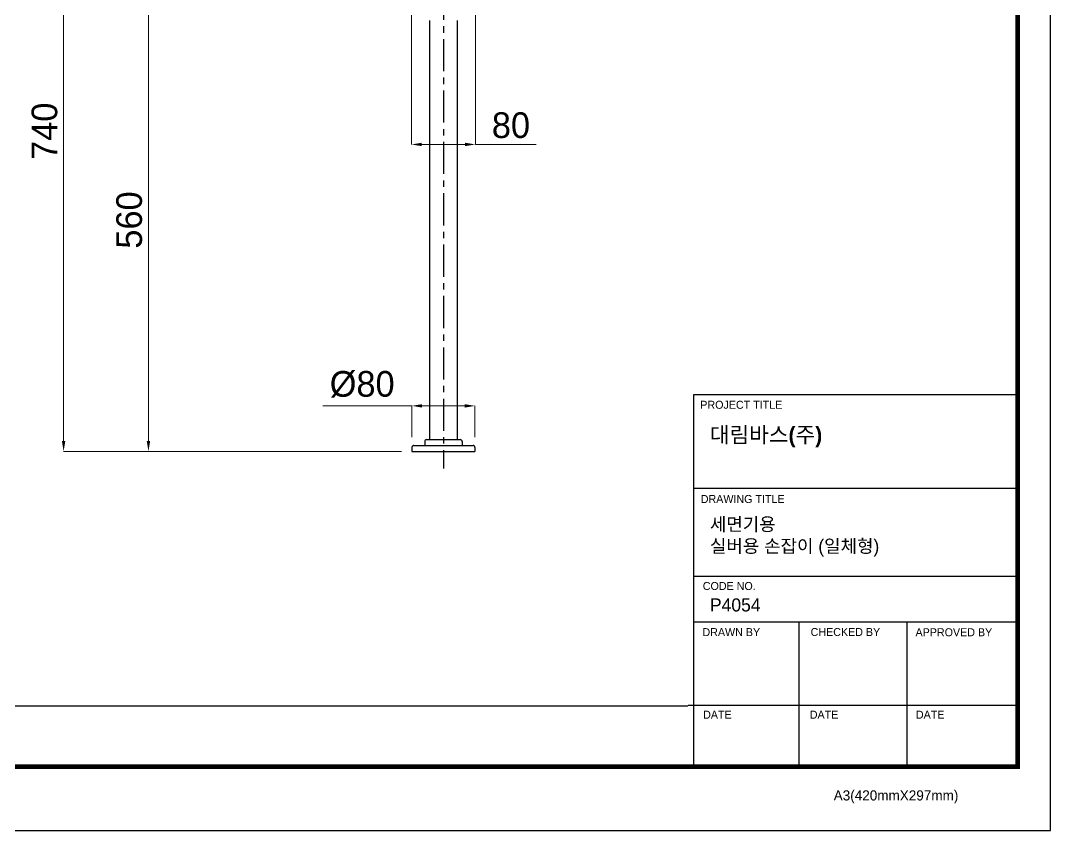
# Model space of a CAD drawing. Extents: x 0 to 790, y 0 to 579.
# Drawn here: x 388.9 to 789.9, y 0 to 315.3 of the extents above; entities that cross this region are included whole.
import ezdxf

# ---------------------------------------------------------------- set-up
doc = ezdxf.new("R2010")
doc.units = 0
doc.header["$LTSCALE"] = 10
doc.header["$MEASUREMENT"] = 0
doc.header["$PDMODE"] = 3
doc.header["$PDSIZE"] = -10
doc.linetypes.add('CENTER', pattern=[2, 1.25, -0.25, 0.25, -0.25])
doc.layers.get('0').update_dxf_attribs({"linetype": 'CONTINUOUS'})
doc.layers.get('DEFPOINTS').update_dxf_attribs({"linetype": 'CONTINUOUS'})
doc.styles.add('Daelim Dimension', font='')
doc.styles.get('Daelim Dimension').set_extended_font_data('나눔고딕')
doc.dimstyles.new('DEFAULT', dxfattribs={"dimscale": 2, "dimtxt": 2, "dimasz": 2, "dimexe": 0, "dimexo": 2, "dimgap": 1, "dimtad": 1, "dimdec": 0, "dimzin": 9, "dimdsep": 46, "dimtxsty": 'Daelim Dimension', "dimcen": 0.5, "dimclrd": 5, "dimclre": 5, "dimclrt": 256, "dimadec": 1, "dimazin": 0, "dimtfac": 1, "dimtdec": 0, "dimtix": 1, "dimtmove": 0, "dimatfit": 3, "dimfxl": 1, "dimtolj": 1, "dimtzin": 1, "dimlwd": 9, "dimlwe": 9, "dimarcsym": 0})

# ---------------------------------------------------------------- blocks, each defined once
blk = doc.blocks.new('*D0')
at = {"color": 5, "lineweight": 9, "transparency": 16777216}
for p, q in [((485.03, 327.72), (438.65, 327.72)), ((438.65, 323.72), (438.65, 151.57)), ((537.23, 147.57), (438.65, 147.57))]:
    blk.add_line(p, q, dxfattribs=at)
at = {"color": 5, "transparency": 16777216}
for points in [[(437.98, 323.72), (439.31, 323.72), (438.65, 327.72)], [(437.98, 151.57), (439.31, 151.57), (438.65, 147.57)]]:
    blk.add_solid(points, dxfattribs=at)
at = {"layer": 'DEFPOINTS', "color": 0, "transparency": 16777216}
for p in [(489.03, 327.72), (438.65, 147.57), (541.23, 147.57)]:
    blk.add_point(p, dxfattribs=at)
at = {"color": 7, "transparency": 16777216, "insert": (431.2, 237.65), "char_height": 10, "attachment_point": 5, "rotation": 90, "style": 'Daelim Dimension'}
blk.add_mtext('\\A1;560', dxfattribs=at)
blk = doc.blocks.new('*D1')
at = {"color": 5, "lineweight": 9, "transparency": 16777216}
for p, q in [((485.03, 396.84), (405.62, 396.84)), ((405.62, 392.84), (405.62, 151.57)), ((444.24, 147.57), (405.62, 147.57))]:
    blk.add_line(p, q, dxfattribs=at)
at = {"color": 5, "transparency": 16777216}
for points in [[(404.96, 392.84), (406.29, 392.84), (405.62, 396.84)], [(404.96, 151.57), (406.29, 151.57), (405.62, 147.57)]]:
    blk.add_solid(points, dxfattribs=at)
at = {"layer": 'DEFPOINTS', "color": 0, "transparency": 16777216}
for p in [(489.03, 396.84), (405.62, 147.57), (448.24, 147.57)]:
    blk.add_point(p, dxfattribs=at)
at = {"color": 7, "transparency": 16777216, "insert": (398.22, 272.21), "char_height": 10, "attachment_point": 5, "rotation": 90, "style": 'Daelim Dimension'}
blk.add_mtext('\\A1;740', dxfattribs=at)
blk = doc.blocks.new('*D6')
at = {"color": 5, "lineweight": 9, "transparency": 16777216}
for p, q in [((541.1, 318.35), (541.1, 267.07)), ((565.95, 318.35), (565.95, 267.07)), ((545.1, 267.07), (561.95, 267.07)), ((565.95, 267.07), (589.67, 267.07))]:
    blk.add_line(p, q, dxfattribs=at)
at = {"color": 5, "transparency": 16777216}
for points in [[(545.1, 267.74), (545.1, 266.41), (541.1, 267.07)], [(561.95, 267.74), (561.95, 266.41), (565.95, 267.07)]]:
    blk.add_solid(points, dxfattribs=at)
at = {"layer": 'DEFPOINTS', "color": 0, "transparency": 16777216}
for p in [(541.1, 322.35), (565.95, 322.35), (565.95, 267.07)]:
    blk.add_point(p, dxfattribs=at)
at = {"color": 7, "transparency": 16777216, "insert": (579.81, 274.52), "char_height": 10, "attachment_point": 5, "style": 'Daelim Dimension'}
blk.add_mtext('\\A1;80', dxfattribs=at)
blk = doc.blocks.new('*D7')
at = {"color": 5, "lineweight": 9, "transparency": 16777216}
for p, q in [((541.23, 165.29), (506.52, 165.29)), ((541.23, 153.11), (541.23, 165.29)), ((561.81, 165.29), (545.23, 165.29)), ((565.81, 153.11), (565.81, 165.29))]:
    blk.add_line(p, q, dxfattribs=at)
at = {"color": 5, "transparency": 16777216}
for points in [[(545.23, 165.95), (545.23, 164.62), (541.23, 165.29)], [(561.81, 165.95), (561.81, 164.62), (565.81, 165.29)]]:
    blk.add_solid(points, dxfattribs=at)
at = {"layer": 'DEFPOINTS', "color": 0, "transparency": 16777216}
for p in [(565.81, 165.29), (541.23, 149.11), (565.81, 149.11)]:
    blk.add_point(p, dxfattribs=at)
at = {"color": 7, "transparency": 16777216, "insert": (521.88, 173.67), "char_height": 10, "attachment_point": 5, "style": 'Daelim Dimension'}
blk.add_mtext('\\A1;%%C80', dxfattribs=at)

msp = doc.modelspace()

# ---------------------------------------------------------------- linework, layer by layer
at = {"color": 1, "linetype": 'CENTER'}
msp.add_line((553.52, 408.08), (553.52, 140.92), dxfattribs=at)
for p, q in [((548.15, 315.3), (548.15, 152.18)), ((558.9, 315.3), (558.9, 152.18)), ((541.23, 149.11), (541.23, 147.57)), ((542, 149.88), (565.04, 149.88)), ((546.23, 151.41), (546.23, 149.88)), ((546.99, 152.18), (560.05, 152.18)), ((560.82, 151.41), (560.82, 149.88)), ((565.81, 149.11), (565.81, 147.57)), ((541.23, 147.57), (565.81, 147.57))]:
    msp.add_line(p, q)
at = {"color": 5, "ltscale": 40}
for p, q in [((777.1, 169.65), (650.86, 169.65)), ((777.1, 133.17), (650.86, 133.17)), ((777.1, 133.17), (650.86, 133.17)), ((777.1, 98.84), (650.86, 98.84)), ((777.1, 98.84), (650.86, 98.84)), ((777.1, 81.14), (650.86, 81.14)), ((777.1, 81.14), (650.86, 81.14)), ((691.87, 81.14), (691.87, 24.78)), ((733.95, 81.14), (733.95, 24.78)), ((777.1, 48.58), (648.87, 48.58)), ((777.1, 48.58), (651.85, 48.58)), ((777.1, 24.78), (668.91, 24.78))]:
    msp.add_line(p, q, dxfattribs=at)
at = {"color": 5, "ltscale": 0.5}
msp.add_line((650.86, 169.65), (650.86, 24.02), dxfattribs=at)
at = {"color": 5}
msp.add_line((12.7, 48.49), (648.72, 48.49), dxfattribs=at)
at = {"ltscale": 0.5}
msp.add_lwpolyline([(0, 0), (789.88, 0), (789.88, 578.76), (0, 578.76)], close=True, dxfattribs=at)
at = {"color": 5, "linetype": 'ByBlock', "lineweight": 200, "const_width": 1.82}
msp.add_lwpolyline([(12.7, 24.78), (777.1, 24.78), (777.1, 565.32), (12.7, 565.32)], close=True, dxfattribs=at)
for centre, start, end in [((542, 149.11), 90, 180), ((546.99, 151.41), 90, 180), ((560.05, 151.41), 0, 90), ((565.04, 149.11), 0, 90)]:
    msp.add_arc(centre, 0.768, start, end)

# ---------------------------------------------------------------- texts
at = {"color": 5, "ltscale": 40, "style": 'Daelim Dimension'}
for s, height, p in [('PROJECT TITLE', 3.1171, (653.54, 164.16)), ('DRAWING TITLE', 3.1171, (653.73, 127.47)), ('CODE NO.', 3.117, (654.52, 93.6)), ('DRAWN BY', 3.117, (654.39, 75.63)), ('CHECKED BY', 3.117, (696.51, 75.68)), ('APPROVED BY', 3.1171, (737.35, 75.58)), ('DATE', 3.117, (654.64, 43.5)), ('DATE', 3.117, (696.18, 43.5)), ('DATE', 3.117, (737.5, 43.5)), ('A3(420mmX297mm)', 3.9341, (705.5, 11.66))]:
    msp.add_text(s, height=height, dxfattribs=at).set_placement(p)
at = {"attachment_point": 1, "style": 'Daelim Dimension'}
for s, insert, char_height, width in [('{\\fPretendard Variable SemiBold|b0|i0|c129|p2;\\C7;대림바스(주)}', (657.24, 157.12), 6.1103, 98.2071), ('세면기용\\P실버용 손잡이 (일체형)', (657.3, 121.76), 5.101, 85.8447), ('P4054', (657.3, 90.34), 5.101, 85.8447)]:
    msp.add_mtext(s, dxfattribs=dict(at, insert=insert, char_height=char_height, width=width))

# ---------------------------------------------------------------- dimensions: what is measured, and where the dimension line sits
for base, p1, p2, text, picture, middle in [((405.62, 147.57), (489.03, 396.84), (448.24, 147.57), '740', '*D1', (405.62, 272.21)), ((438.65, 147.57), (489.03, 327.72), (541.23, 147.57), '560', '*D0', (438.65, 237.65))]:
    dim = msp.add_linear_dim(base=base, p1=p1, p2=p2, angle=90, text=text, dimstyle='DEFAULT', override={"dimtxt": 5, "dimclrd": 5, "dimclre": 5, "dimclrt": 7})
    dim.commit()
    dim.dimension.update_dxf_attribs({"geometry": picture, "text_midpoint": middle, "dimtype": 128})
for base, p1, p2, text, picture, middle in [((565.95, 267.07), (541.1, 322.35), (565.95, 322.35), '80', '*D6', (579.81, 267.07)), ((565.81, 165.29), (541.23, 149.11), (565.81, 149.11), '%%C80', '*D7', (521.88, 165.29))]:
    dim = msp.add_linear_dim(base=base, p1=p1, p2=p2, text=text, dimstyle='DEFAULT', override={"dimtxt": 5, "dimclrd": 5, "dimclre": 5, "dimclrt": 7})
    dim.commit()
    dim.dimension.update_dxf_attribs({"geometry": picture, "text_midpoint": middle, "dimtype": 128})

doc.saveas('drawing.dxf')
